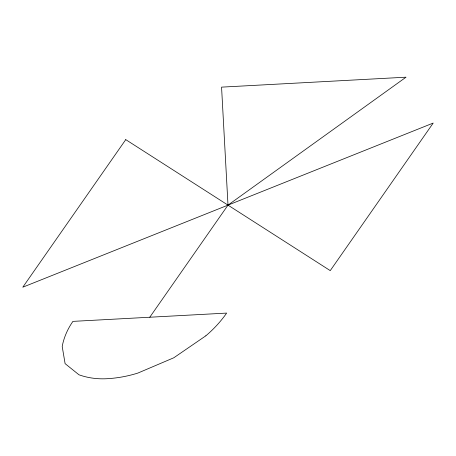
<?xml version="1.0" encoding="UTF-8"?>
<svg xmlns="http://www.w3.org/2000/svg" width="456" height="456" viewBox="0 0 456 456"><rect width="100%" height="100%" fill="white"/><g stroke="black" fill="none" stroke-linecap="round" stroke-linejoin="round"><path stroke-width="0.68" d="M149.779 317.233L228 205.126L406.028 77.189L221.565 87.136L228 205.126M125.753 139.633L22.8 287.195L433.2 123.063L330.247 270.625L125.753 139.633M205.833 335.821L173.799 357.778L137.826 373.088A110.5 93.092 -24 0 1 106.881 378.719A70.555 59.44 -24 0 1 78.979 374.792L65.1 363.637L62.204 346.463A70.555 59.44 -24 0 1 72.92 321.377L226.643 313.09A110.5 93.092 -24 0 1 205.833 335.821"/></g></svg>
